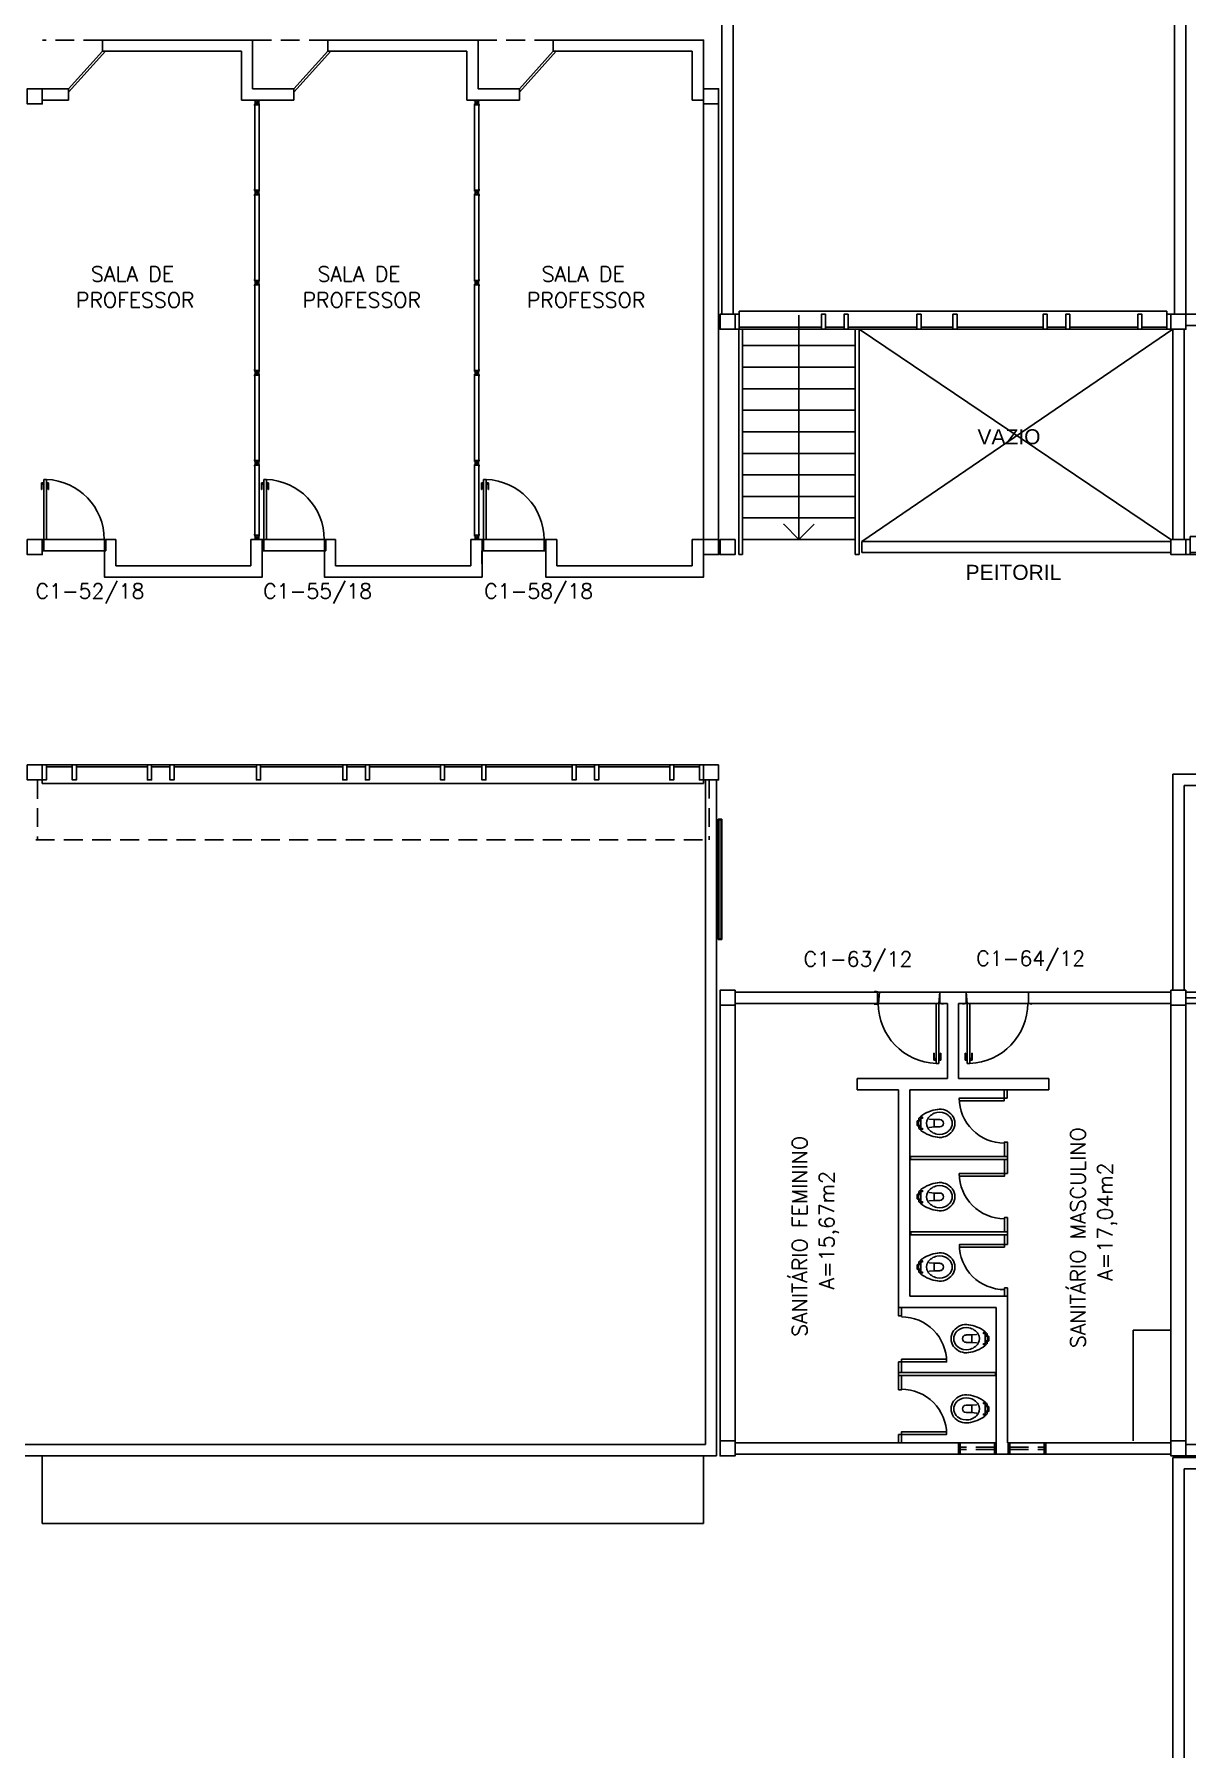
# Model space of a CAD drawing. Header units: millimetres. Extents: x 2280 to 2568, y 1267 to 1403.
# Drawn here: x 2372.79 to 2388.12, y 1299.62 to 1322.44 of the extents above; entities that cross this region are included whole.
import ezdxf

# ---------------------------------------------------------------- set-up
doc = ezdxf.new("R2010")
doc.units = ezdxf.units.MM
doc.linetypes.add('HIDDEN', pattern=[0.375, 0.25, -0.125])
for name, color, linetype in [('1', 1, 'Continuous'), ('ALV', 2, 'Continuous'), ('ALVENARIA', 2, 'Continuous'), ('AREA', 2, 'Continuous'), ('DIV', 2, 'Continuous'), ('ENDEREÇO NOVO', 2, 'Continuous'), ('ESQ', 1, 'Continuous'), ('ESQUADRIAS', 1, 'Continuous'), ('ESTRUT', 2, 'Continuous'), ('JAN2', 1, 'HIDDEN'), ('MACANETA', 2, 'Continuous'), ('MARCO', 2, 'Continuous'), ('PainelFELTRO', 2, 'Continuous'), ('PEÇAS', 1, 'Continuous'), ('PISO', 1, 'Continuous'), ('PL-Áreas-Depto', 2, 'Continuous'), ('PORTA', 2, 'Continuous'), ('PROJ', 1, 'HIDDEN'), ('SOLEIRA', 1, 'Continuous'), ('TEXTO', 2, 'Continuous')]:
    doc.layers.add(name, color=color, linetype=linetype)
doc.styles.get("Standard").update_dxf_attribs({"font": 'arial.ttf'})
doc.styles.add('UNB-100', font='simplex.shx', dxfattribs={"height": 0.2})

# ---------------------------------------------------------------- blocks, each defined once
blk = doc.blocks.new('ESQ9')
at = {"layer": 'ALV'}
blk.add_line((-0.2, 0), (0, 0), dxfattribs=at)
at = {"layer": 'ESQ'}
for p, q in [((0.055, 0), (8.745, 0)), ((0, -0.2), (0, -0.25)), ((0.055, -0.025), (0.4, -0.025)), ((0.455, -0.025), (1.4, -0.025)), ((1.455, -0.025), (1.7, -0.025)), ((1.755, -0.025), (2.85, -0.025)), ((2.905, -0.025), (4, -0.025)), ((4.055, -0.025), (4.3, -0.025)), ((4.355, -0.025), (5.3, -0.025)), ((5.355, -0.025), (5.85, -0.025)), ((5.905, -0.025), (7.05, -0.025)), ((7.105, -0.025), (7.35, -0.025)), ((7.405, -0.025), (8.35, -0.025)), ((8.405, -0.025), (8.745, -0.025)), ((8.8, -0.2), (8.8, -0.25)), ((0, -0.25), (8.8, -0.25))]:
    blk.add_line(p, q, dxfattribs=at)
for points in [[(0, 0), (0.055, 0), (0.055, -0.2), (0, -0.2)], [(0.4, 0), (0.455, 0), (0.455, -0.2), (0.4, -0.2)], [(1.4, 0), (1.455, 0), (1.455, -0.2), (1.4, -0.2)], [(1.7, 0), (1.755, 0), (1.755, -0.2), (1.7, -0.2)], [(2.85, 0), (2.905, 0), (2.905, -0.2), (2.85, -0.2)], [(4, 0), (4.055, 0), (4.055, -0.2), (4, -0.2)], [(4.3, 0), (4.355, 0), (4.355, -0.2), (4.3, -0.2)], [(5.3, 0), (5.355, 0), (5.355, -0.2), (5.3, -0.2)], [(5.85, 0), (5.905, 0), (5.905, -0.2), (5.85, -0.2)], [(7.05, 0), (7.105, 0), (7.105, -0.2), (7.05, -0.2)], [(7.35, 0), (7.405, 0), (7.405, -0.2), (7.35, -0.2)], [(8.35, 0), (8.405, 0), (8.405, -0.2), (8.35, -0.2)], [(8.745, 0), (8.8, 0), (8.8, -0.2), (8.745, -0.2)]]:
    blk.add_lwpolyline(points, close=True, dxfattribs=at)
blk = doc.blocks.new('DOOR-80')
at = {"layer": 'MACANETA', "color": 1}
for p, q in [((-0.08, -0.755), (-0.08, -0.665)), ((-0.08, -0.665), (-0.075, -0.665)), ((-0.075, -0.755), (-0.075, -0.665)), ((0.01, -0.755), (0.01, -0.665)), ((0.015, -0.665), (0.01, -0.665)), ((0.015, -0.755), (0.015, -0.665)), ((-0.08, -0.755), (-0.053, -0.755)), ((-0.075, -0.735), (-0.053, -0.735)), ((-0.053, -0.728), (-0.05, -0.728)), ((-0.053, -0.763), (-0.053, -0.728)), ((-0.053, -0.763), (-0.05, -0.763)), ((-0.012, -0.728), (-0.015, -0.728)), ((-0.012, -0.763), (-0.015, -0.763)), ((-0.012, -0.763), (-0.012, -0.728)), ((0.01, -0.735), (-0.012, -0.735)), ((0.015, -0.755), (-0.012, -0.755))]:
    blk.add_line(p, q, dxfattribs=at)
at = {"layer": 'PORTA'}
for p, q in [((-0.05, -0.8), (-0.05, 0)), ((-0.015, 0), (-0.05, 0)), ((-0.015, -0.8), (-0.015, 0)), ((-0.05, -0.8), (-0.015, -0.8))]:
    blk.add_line(p, q, dxfattribs=at)
at = {"layer": 'PORTA', "color": 1}
blk.add_arc((-0.02, 0), 0.8, 180, 267.8509, dxfattribs=at)
blk = doc.blocks.new('DOOR80')
at = {"layer": 'MACANETA', "color": 1}
for p, q in [((-0.015, -0.665), (-0.01, -0.665)), ((-0.015, -0.755), (-0.015, -0.665)), ((-0.01, -0.755), (-0.01, -0.665)), ((0.08, -0.665), (0.075, -0.665)), ((0.075, -0.755), (0.075, -0.665)), ((0.08, -0.755), (0.08, -0.665)), ((-0.015, -0.755), (0.012, -0.755)), ((-0.01, -0.735), (0.012, -0.735)), ((0.012, -0.763), (0.012, -0.728)), ((0.012, -0.728), (0.015, -0.728)), ((0.012, -0.763), (0.015, -0.763)), ((0.053, -0.728), (0.05, -0.728)), ((0.053, -0.763), (0.05, -0.763)), ((0.053, -0.763), (0.053, -0.728)), ((0.075, -0.735), (0.053, -0.735)), ((0.08, -0.755), (0.053, -0.755))]:
    blk.add_line(p, q, dxfattribs=at)
at = {"layer": 'PORTA'}
for p, q in [((0.015, -0.8), (0.015, 0)), ((0.015, 0), (0.05, 0)), ((0.05, -0.8), (0.05, 0)), ((0.05, -0.8), (0.015, -0.8))]:
    blk.add_line(p, q, dxfattribs=at)
at = {"layer": 'PORTA', "color": 1}
blk.add_arc((0.02, 0), 0.8, 272.1491, 0, dxfattribs=at)
blk = doc.blocks.new('PORTA80')
at = {"layer": 'MARCO'}
for p, q in [((0, 0), (0.02, 0)), ((0, -0.15), (0, 0)), ((0.02, -0.15), (0.02, 0)), ((-0.002, -0.15), (-0.002, -0.15)), ((-0.002, -0.15), (-0.002, -0.15)), ((-0.002, -0.15), (-0.002, -0.15)), ((0.02, -0.15), (0, -0.15)), ((0.005, 0), (0.005, 0)), ((0.005, 0), (0.005, 0)), ((0.827, 0), (0.847, 0)), ((0.827, -0.15), (0.827, 0)), ((0.827, -0.15), (0.847, -0.15)), ((0.828, 0), (0.828, 0)), ((0.828, 0), (0.828, 0)), ((0.828, 0), (0.828, 0)), ((0.828, -0.15), (0.828, -0.15)), ((0.828, -0.15), (0.828, -0.15)), ((0.828, -0.15), (0.828, -0.15)), ((0.847, -0.15), (0.847, 0))]:
    blk.add_line(p, q, dxfattribs=at)
at = {"layer": 'SOLEIRA'}
for p, q in [((0.02, -0.15), (0.828, -0.15)), ((0.048, 0), (0.828, 0))]:
    blk.add_line(p, q, dxfattribs=at)
at = {"layer": 'PORTA', "xscale": -1, "rotation": 179.9999999948552}
blk.add_blockref('DOOR80', (0.005, 0), dxfattribs=at)
blk = doc.blocks.new('MTDIV')
for p, q in [((-0.0285, 0.0185), (-0.0285, 0.0285)), ((-0.0185, 0.0285), (-0.0285, 0.0285)), ((-0.0265, 0.0185), (-0.0285, 0.0185)), ((-0.0265, 0.0235), (-0.0265, 0.0265)), ((-0.0265, 0.0265), (-0.0185, 0.0265)), ((-0.0265, 0.0235), (0.0265, 0.0235)), ((-0.0215, 0.0235), (-0.0265, 0.0235)), ((-0.0265, 0.0185), (-0.0265, 0.0215)), ((-0.0265, 0.0215), (-0.0235, 0.0215)), ((-0.0235, 0.0215), (-0.0235, -0.0215)), ((-0.0215, 0.0235), (-0.0215, 0.0215)), ((-0.0215, 0.0215), (0.0215, 0.0215)), ((-0.0215, 0.0195), (0.0195, 0.0195)), ((-0.0215, 0.0195), (-0.0215, -0.0195)), ((-0.0185, 0.0265), (-0.0185, 0.0285)), ((-0.0049, 0), (0.0049, 0)), ((0, -0.0049), (0, 0.0049)), ((0.0115, 0.0095), (0.0115, 0.0075)), ((0.0195, 0.0095), (0.0115, 0.0095)), ((0.0215, 0.0075), (0.0115, 0.0075)), ((0.0135, 0.0075), (0.0135, 0.0055)), ((0.0215, 0.0055), (0.0135, 0.0055)), ((0.0185, 0.0265), (0.0185, 0.0285)), ((0.0185, 0.0285), (0.0285, 0.0285)), ((0.0185, 0.0265), (0.0265, 0.0265)), ((0.0195, 0.0195), (0.0195, 0.0095)), ((0.0215, 0.0235), (0.0215, 0.0075)), ((0.0215, 0.0235), (0.0265, 0.0235)), ((0.0215, 0.0055), (0.0215, -0.0055)), ((0.0235, 0.0215), (0.0235, -0.0215)), ((0.0265, 0.0215), (0.0235, 0.0215)), ((0.0265, 0.0235), (0.0265, 0.0265)), ((0.0265, 0.0185), (0.0265, 0.0215)), ((0.0265, 0.0185), (0.0285, 0.0185)), ((0.0285, 0.0185), (0.0285, 0.0285)), ((-0.0285, -0.0185), (-0.0285, -0.0285)), ((-0.0285, -0.0185), (-0.0265, -0.0185)), ((-0.0185, -0.0285), (-0.0285, -0.0285)), ((-0.0265, -0.0185), (-0.0265, -0.0215)), ((-0.0265, -0.0215), (-0.0235, -0.0215)), ((0.0265, -0.0235), (-0.0265, -0.0235)), ((-0.0265, -0.0235), (-0.0265, -0.0265)), ((-0.0215, -0.0235), (-0.0265, -0.0235)), ((-0.0185, -0.0265), (-0.0265, -0.0265)), ((-0.0215, -0.0195), (0.0195, -0.0195)), ((-0.0215, -0.0215), (0.0215, -0.0215)), ((-0.0215, -0.0215), (-0.0215, -0.0235)), ((-0.0185, -0.0265), (-0.0185, -0.0285)), ((0.0115, -0.0075), (0.0115, -0.0095)), ((0.0215, -0.0075), (0.0115, -0.0075)), ((0.0195, -0.0095), (0.0115, -0.0095)), ((0.0135, -0.0055), (0.0135, -0.0075)), ((0.0215, -0.0055), (0.0135, -0.0055)), ((0.0185, -0.0265), (0.0185, -0.0285)), ((0.0265, -0.0265), (0.0185, -0.0265)), ((0.0185, -0.0285), (0.0285, -0.0285)), ((0.0195, -0.0095), (0.0195, -0.0195)), ((0.0215, -0.0075), (0.0215, -0.0235)), ((0.0215, -0.0235), (0.0265, -0.0235)), ((0.0265, -0.0215), (0.0235, -0.0215)), ((0.0265, -0.0185), (0.0265, -0.0215)), ((0.0285, -0.0185), (0.0265, -0.0185)), ((0.0265, -0.0235), (0.0265, -0.0265)), ((0.0285, -0.0185), (0.0285, -0.0285))]:
    blk.add_line(p, q)
blk = doc.blocks.new('DIV12')
for p, q in [((-0.005, 0), (0.005, 0)), ((0, -0.005), (0, 0.005)), ((0.024, 0.018), (0.028, 0.018)), ((0.024, 0.018), (0.024, 0.016)), ((0.024, 0.016), (0.028, 0.016)), ((0.028, 0.03), (0.043, 0.03)), ((0.028, 0.018), (0.028, 0.03)), ((0.028, -0.017), (0.028, 0.016)), ((0.03, 0.028), (1.169, 0.028)), ((0.03, -0.029), (0.03, 0.028)), ((0.043, 0.03), (0.043, 0.028)), ((1.157, 0.03), (1.157, 0.028)), ((1.171, 0.03), (1.157, 0.03)), ((1.169, -0.029), (1.169, 0.028)), ((1.171, 0.018), (1.171, 0.03)), ((1.176, 0.018), (1.171, 0.018)), ((1.176, 0.016), (1.171, 0.016)), ((1.171, -0.017), (1.171, 0.016)), ((1.176, 0.018), (1.176, 0.016)), ((1.195, 0), (1.205, 0)), ((1.2, -0.005), (1.2, 0.005)), ((0.024, -0.017), (0.028, -0.017)), ((0.024, -0.017), (0.024, -0.019)), ((0.024, -0.019), (0.028, -0.019)), ((0.028, -0.031), (0.028, -0.019)), ((0.028, -0.031), (0.043, -0.031)), ((0.03, -0.029), (1.169, -0.029)), ((0.043, -0.029), (0.043, -0.031)), ((1.157, -0.029), (1.157, -0.031)), ((1.171, -0.031), (1.157, -0.031)), ((1.176, -0.017), (1.171, -0.017)), ((1.176, -0.019), (1.171, -0.019)), ((1.171, -0.031), (1.171, -0.019)), ((1.176, -0.017), (1.176, -0.019))]:
    blk.add_line(p, q)
blk = doc.blocks.new('ESQ6')
at = {"layer": 'ESQ'}
for p, q in [((-0.24, 5.745), (-0.24, 0.055)), ((-0.2, 5.745), (-0.24, 5.745)), ((-0.2, 5.745), (-0.2, 5.745)), ((-0.025, 5.415), (-0.025, 5.745)), ((0, 5.415), (0, 5.745)), ((-0.025, 4.455), (-0.025, 5.36)), ((0, 4.455), (0, 5.36)), ((-0.025, 4.155), (-0.025, 4.4)), ((0, 4.155), (0, 4.4)), ((-0.025, 2.955), (-0.025, 4.1)), ((0, 2.955), (0, 4.1)), ((-0.025, 2.475), (-0.025, 2.9)), ((0, 2.475), (0, 2.9)), ((-0.025, 1.505), (-0.025, 2.42)), ((0, 1.505), (0, 2.42)), ((-0.025, 1.205), (-0.025, 1.45)), ((0, 1.205), (0, 1.45)), ((-0.025, 0.055), (-0.025, 1.15)), ((0, 0.055), (0, 1.15)), ((-0.2, 0.055), (-0.24, 0.055))]:
    blk.add_line(p, q, dxfattribs=at)
for points in [[(0, 5.745), (-0.2, 5.745), (-0.2, 5.8), (0, 5.8)], [(0, 5.36), (-0.2, 5.36), (-0.2, 5.415), (0, 5.415)], [(0, 4.4), (-0.2, 4.4), (-0.2, 4.455), (0, 4.455)], [(0, 4.1), (-0.2, 4.1), (-0.2, 4.155), (0, 4.155)], [(0, 2.9), (-0.2, 2.9), (-0.2, 2.955), (0, 2.955)], [(0, 2.42), (-0.2, 2.42), (-0.2, 2.475), (0, 2.475)], [(0, 1.45), (-0.2, 1.45), (-0.2, 1.505), (0, 1.505)], [(0, 1.15), (-0.2, 1.15), (-0.2, 1.205), (0, 1.205)], [(0, 0), (-0.2, 0), (-0.2, 0.055), (0, 0.055)]]:
    blk.add_lwpolyline(points, close=True, dxfattribs=at)
blk = doc.blocks.new('VASO')
for p, q in [((0.1, 0), (0.1, 0.028)), ((0.1, 0), (0.1, -0.028)), ((0.146, 0.031), (0.113, 0.031)), ((0.114, 0), (0.114, 0.028)), ((0.114, 0), (0.114, -0.028)), ((0.119, 0.031), (0.119, 0.062)), ((0.146, 0.05), (0.119, 0.05)), ((0.146, 0), (0.146, 0.089)), ((0.146, 0), (0.146, -0.089)), ((0.176, 0.075), (0.152, 0.075)), ((0.164, 0.063), (0.164, 0.087)), ((0.261, 0.056), (0.259, 0.059)), ((0.323, 0.049), (0.261, 0.056)), ((0.401, 0.049), (0.323, 0.049)), ((0.323, 0.049), (0.323, 0)), ((0.323, -0.049), (0.323, 0)), ((0.146, -0.031), (0.113, -0.031)), ((0.119, -0.031), (0.119, -0.062)), ((0.146, -0.05), (0.119, -0.05)), ((0.176, -0.075), (0.152, -0.075)), ((0.164, -0.063), (0.164, -0.087)), ((0.261, -0.056), (0.259, -0.059)), ((0.323, -0.049), (0.261, -0.056)), ((0.401, -0.049), (0.323, -0.049))]:
    blk.add_line(p, q)
for centre in [(0.164, 0.075), (0.164, -0.075)]:
    blk.add_circle(centre, 0.00682)
for centre, radius, start, end in [((0.107, 0.028), 0.00697, 0.8534, 179.1466), ((0.128, 0.062), 0.00909, 126.1604, 180), ((0.404, -0.315), 0.477, 122.7818, 126.1604), ((0.155, 0.089), 0.00909, 126.3456, 180), ((0.436, -0.294), 0.484, 97.6805, 126.3456), ((0.334, 0), 0.112, 147.3201, 212.6799), ((0.397, -0.04), 0.187, 54.2515, 147.3201), ((0.4, -0.02), 0.208, 36.8888, 100.1214), ((0.401, 0), 0.0486, 0, 90), ((0.401, 0), 0.0486, 270, 0), ((0.413, -0.018), 0.159, 41.3299, 54.2515), ((0.433, 0), 0.132, 318.6701, 41.3299), ((0.427, 0), 0.174, 323.1112, 36.8888), ((0.107, -0.028), 0.00697, 180.8534, 359.1466), ((0.128, -0.062), 0.00909, 180, 233.8396), ((0.404, 0.315), 0.477, 233.8396, 237.2182), ((0.155, -0.089), 0.00909, 180, 233.6544), ((0.436, 0.294), 0.484, 233.6544, 262.3195), ((0.397, 0.04), 0.187, 212.6799, 305.7485), ((0.4, 0.02), 0.208, 259.8786, 323.1112), ((0.413, 0.018), 0.159, 305.7485, 318.6701)]:
    blk.add_arc(centre, radius, start, end)
blk = doc.blocks.new('PainelFELTRO')
at = {"layer": 'PainelFELTRO'}
blk.add_hatch(color=256, dxfattribs=at).paths.add_polyline_path([(0.01, 0.06), (0.01, 0.03), (1.59, 0.03), (1.59, 0.06)])
for p, q in [((1.6, 0.07), (0, 0.07)), ((0, 0.07), (0, 0.02)), ((0, 0.02), (1.6, 0.02)), ((1.59, 0.06), (0.01, 0.06)), ((0.01, 0.06), (0.01, 0.03)), ((0.01, 0.03), (1.59, 0.03)), ((1.59, 0.03), (1.59, 0.06)), ((1.6, 0.02), (1.6, 0.07))]:
    blk.add_line(p, q, dxfattribs=at)
at = {"layer": 'PainelFELTRO', "color": 1}
for p, q in [((0, 0), (1.6, 0)), ((0.05, 0.02), (0.05, 0)), ((1.55, 0), (1.55, 0.02))]:
    blk.add_line(p, q, dxfattribs=at)

msp = doc.modelspace()

# ---------------------------------------------------------------- linework, layer by layer
at = {"color": 1}
for p, q in [((2387.912, 1315.718), (2383.762, 1318.518)), ((2387.937, 1318.518), (2383.799, 1315.693))]:
    msp.add_line(p, q, dxfattribs=at)
at = {"layer": '1'}
msp.add_lwpolyline([(2382.962, 1318.704), (2382.962, 1315.718), (2382.76, 1315.921), (2382.962, 1315.718), (2383.165, 1315.921)], dxfattribs=at)
at = {"layer": 'ALV'}
for p, q in [((2381.937, 1318.718), (2381.937, 1327.938)), ((2388.112, 1327.938), (2388.112, 1318.718)), ((2382.087, 1318.718), (2382.087, 1327.788)), ((2387.962, 1327.788), (2387.962, 1318.718)), ((2372.892, 1321.718), (2372.892, 1321.568)), ((2381.692, 1321.518), (2381.892, 1321.518)), ((2387.937, 1318.718), (2394.087, 1318.718)), ((2388.112, 1318.568), (2393.937, 1318.568)), ((2387.937, 1315.718), (2387.937, 1318.518)), ((2388.087, 1315.718), (2388.087, 1318.518)), ((2381.692, 1315.718), (2381.892, 1315.718)), ((2387.912, 1315.693), (2383.799, 1315.693)), ((2383.799, 1315.693), (2383.799, 1315.543)), ((2387.912, 1315.543), (2383.799, 1315.543)), ((2381.717, 1303.668), (2381.717, 1312.518)), ((2381.867, 1303.518), (2381.867, 1312.518)), ((2394.087, 1312.593), (2387.937, 1312.593)), ((2387.937, 1309.718), (2387.937, 1312.593)), ((2393.937, 1312.443), (2388.087, 1312.443)), ((2388.087, 1309.718), (2388.087, 1312.443)), ((2382.112, 1309.693), (2382.112, 1309.518)), ((2387.912, 1309.693), (2387.912, 1309.518)), ((2388.112, 1309.693), (2393.937, 1309.693)), ((2381.912, 1309.518), (2382.112, 1309.518)), ((2387.912, 1309.518), (2388.112, 1309.518)), ((2388.112, 1309.543), (2393.937, 1309.543)), ((2381.912, 1303.718), (2382.112, 1303.718)), ((2382.112, 1303.718), (2382.112, 1303.543)), ((2387.912, 1303.718), (2387.912, 1303.543)), ((2387.912, 1303.718), (2388.112, 1303.718)), ((2354.717, 1303.518), (2381.867, 1303.518)), ((2354.867, 1303.668), (2381.717, 1303.668)), ((2372.892, 1303.518), (2372.892, 1302.618)), ((2381.692, 1303.518), (2381.692, 1302.618)), ((2387.937, 1294.278), (2387.937, 1303.498)), ((2387.937, 1303.498), (2394.112, 1303.498)), ((2388.112, 1303.668), (2393.937, 1303.668)), ((2388.112, 1303.518), (2394.087, 1303.518)), ((2388.087, 1294.278), (2388.087, 1303.348)), ((2388.087, 1303.348), (2393.962, 1303.348)), ((2372.892, 1302.618), (2381.692, 1302.618))]:
    msp.add_line(p, q, dxfattribs=at)
at = {"layer": 'ALVENARIA'}
for p, q in [((2375.692, 1322.368), (2373.692, 1322.368)), ((2373.692, 1322.368), (2373.692, 1322.218)), ((2375.542, 1322.218), (2373.692, 1322.218)), ((2375.542, 1321.568), (2375.542, 1322.218)), ((2375.692, 1321.718), (2375.692, 1322.368)), ((2378.692, 1322.368), (2376.692, 1322.368)), ((2376.692, 1322.368), (2376.692, 1322.218)), ((2378.542, 1322.218), (2376.692, 1322.218)), ((2378.542, 1321.568), (2378.542, 1322.218)), ((2378.692, 1321.718), (2378.692, 1322.368)), ((2381.692, 1322.368), (2379.692, 1322.368)), ((2379.692, 1322.368), (2379.692, 1322.218)), ((2381.542, 1322.218), (2379.692, 1322.218)), ((2381.542, 1321.568), (2381.542, 1322.218)), ((2381.692, 1321.568), (2381.692, 1322.368)), ((2372.892, 1321.718), (2373.242, 1321.718)), ((2372.892, 1321.568), (2373.242, 1321.568)), ((2373.242, 1321.718), (2373.242, 1321.568)), ((2375.542, 1321.568), (2376.242, 1321.568)), ((2375.692, 1321.718), (2376.242, 1321.718)), ((2376.242, 1321.568), (2376.242, 1321.718)), ((2378.542, 1321.568), (2379.242, 1321.568)), ((2378.692, 1321.718), (2379.242, 1321.718)), ((2379.242, 1321.568), (2379.242, 1321.718)), ((2381.542, 1321.568), (2381.692, 1321.568)), ((2381.692, 1315.718), (2381.692, 1321.518)), ((2381.892, 1321.518), (2381.892, 1315.718)), ((2373.72, 1315.218), (2373.72, 1315.718)), ((2373.72, 1315.718), (2373.87, 1315.718)), ((2373.87, 1315.718), (2373.87, 1315.368)), ((2375.82, 1315.718), (2375.67, 1315.718)), ((2375.67, 1315.718), (2375.67, 1315.368)), ((2375.82, 1315.718), (2375.82, 1315.218)), ((2376.646, 1315.218), (2376.646, 1315.718)), ((2376.646, 1315.718), (2376.796, 1315.718)), ((2376.796, 1315.718), (2376.796, 1315.368)), ((2378.746, 1315.718), (2378.596, 1315.718)), ((2378.596, 1315.718), (2378.596, 1315.368)), ((2378.746, 1315.718), (2378.746, 1315.218)), ((2379.592, 1315.718), (2379.742, 1315.718)), ((2379.592, 1315.218), (2379.592, 1315.718)), ((2379.742, 1315.718), (2379.742, 1315.368)), ((2381.692, 1315.718), (2381.542, 1315.718)), ((2381.542, 1315.718), (2381.542, 1315.368)), ((2381.692, 1315.718), (2381.692, 1315.218)), ((2375.67, 1315.368), (2373.87, 1315.368)), ((2378.596, 1315.368), (2376.796, 1315.368)), ((2381.542, 1315.368), (2379.742, 1315.368)), ((2375.82, 1315.218), (2373.72, 1315.218)), ((2378.746, 1315.218), (2376.646, 1315.218)), ((2381.692, 1315.218), (2379.592, 1315.218)), ((2382.112, 1309.693), (2384.007, 1309.693)), ((2384.007, 1309.543), (2384.007, 1309.693)), ((2384.837, 1309.693), (2385.187, 1309.693)), ((2384.837, 1309.543), (2384.837, 1309.693)), ((2385.187, 1309.543), (2385.187, 1309.693)), ((2386.017, 1309.693), (2387.912, 1309.693)), ((2386.017, 1309.543), (2386.017, 1309.693)), ((2381.912, 1309.518), (2381.912, 1303.718)), ((2382.112, 1309.543), (2384.007, 1309.543)), ((2382.112, 1309.518), (2382.112, 1303.718)), ((2384.837, 1309.543), (2384.937, 1309.543)), ((2384.937, 1309.543), (2384.937, 1308.543)), ((2385.087, 1309.543), (2385.087, 1308.543)), ((2385.087, 1309.543), (2385.187, 1309.543)), ((2386.017, 1309.543), (2387.912, 1309.543)), ((2387.912, 1309.518), (2387.912, 1303.718)), ((2388.112, 1309.518), (2388.112, 1303.718)), ((2383.737, 1308.543), (2383.737, 1308.393)), ((2383.737, 1308.543), (2384.937, 1308.543)), ((2385.087, 1308.543), (2386.287, 1308.543)), ((2386.287, 1308.543), (2386.287, 1308.393)), ((2383.737, 1308.393), (2384.287, 1308.393)), ((2384.287, 1308.393), (2384.287, 1305.493)), ((2384.437, 1308.393), (2384.437, 1305.643)), ((2384.437, 1308.393), (2386.287, 1308.393)), ((2384.437, 1305.643), (2385.737, 1305.643)), ((2385.737, 1305.643), (2385.737, 1303.693)), ((2384.287, 1305.493), (2385.587, 1305.493)), ((2385.587, 1305.493), (2385.587, 1303.693)), ((2387.412, 1305.193), (2387.412, 1303.718)), ((2387.412, 1305.193), (2387.912, 1305.193)), ((2382.112, 1303.693), (2385.587, 1303.693)), ((2382.112, 1303.543), (2387.912, 1303.543)), ((2385.086, 1303.693), (2385.086, 1303.543)), ((2385.586, 1303.543), (2385.586, 1303.693)), ((2385.737, 1303.693), (2387.912, 1303.693)), ((2385.747, 1303.693), (2385.747, 1303.543)), ((2386.247, 1303.543), (2386.247, 1303.693))]:
    msp.add_line(p, q, dxfattribs=at)
at = {"layer": 'DIV'}
for p, q in [((2375.744, 1316.737), (2375.754, 1316.737)), ((2375.749, 1316.743), (2375.749, 1316.732)), ((2378.67, 1316.737), (2378.68, 1316.737)), ((2378.675, 1316.743), (2378.675, 1316.732)), ((2375.718, 1316.709), (2375.718, 1316.695)), ((2375.718, 1316.709), (2375.73, 1316.709)), ((2375.72, 1316.695), (2375.718, 1316.695)), ((2375.72, 1316.707), (2375.72, 1315.776)), ((2375.72, 1316.707), (2375.777, 1316.707)), ((2375.73, 1316.714), (2375.73, 1316.709)), ((2375.732, 1316.714), (2375.73, 1316.714)), ((2375.732, 1316.714), (2375.732, 1316.709)), ((2375.732, 1316.709), (2375.765, 1316.709)), ((2375.765, 1316.714), (2375.765, 1316.709)), ((2375.767, 1316.714), (2375.765, 1316.714)), ((2375.767, 1316.714), (2375.767, 1316.709)), ((2375.767, 1316.709), (2375.779, 1316.709)), ((2375.777, 1316.707), (2375.777, 1315.776)), ((2375.779, 1316.695), (2375.777, 1316.695)), ((2375.779, 1316.709), (2375.779, 1316.695)), ((2378.644, 1316.709), (2378.656, 1316.709)), ((2378.644, 1316.709), (2378.644, 1316.695)), ((2378.646, 1316.695), (2378.644, 1316.695)), ((2378.646, 1316.707), (2378.646, 1315.776)), ((2378.646, 1316.707), (2378.703, 1316.707)), ((2378.658, 1316.714), (2378.656, 1316.714)), ((2378.656, 1316.714), (2378.656, 1316.709)), ((2378.658, 1316.714), (2378.658, 1316.709)), ((2378.658, 1316.709), (2378.691, 1316.709)), ((2378.693, 1316.714), (2378.691, 1316.714)), ((2378.691, 1316.714), (2378.691, 1316.709)), ((2378.693, 1316.714), (2378.693, 1316.709)), ((2378.693, 1316.709), (2378.705, 1316.709)), ((2378.703, 1316.707), (2378.703, 1315.776)), ((2378.705, 1316.695), (2378.703, 1316.695)), ((2378.705, 1316.709), (2378.705, 1316.695)), ((2375.72, 1315.789), (2375.718, 1315.789)), ((2375.718, 1315.774), (2375.718, 1315.789)), ((2375.718, 1315.774), (2375.73, 1315.774)), ((2375.72, 1315.776), (2375.777, 1315.776)), ((2375.73, 1315.769), (2375.73, 1315.774)), ((2375.732, 1315.769), (2375.73, 1315.769)), ((2375.732, 1315.774), (2375.765, 1315.774)), ((2375.732, 1315.769), (2375.732, 1315.774)), ((2375.744, 1315.746), (2375.754, 1315.746)), ((2375.749, 1315.751), (2375.749, 1315.741)), ((2375.765, 1315.769), (2375.765, 1315.774)), ((2375.767, 1315.769), (2375.765, 1315.769)), ((2375.767, 1315.774), (2375.779, 1315.774)), ((2375.767, 1315.769), (2375.767, 1315.774)), ((2375.779, 1315.789), (2375.777, 1315.789)), ((2375.779, 1315.774), (2375.779, 1315.789)), ((2378.644, 1315.774), (2378.644, 1315.789)), ((2378.646, 1315.789), (2378.644, 1315.789)), ((2378.644, 1315.774), (2378.656, 1315.774)), ((2378.646, 1315.776), (2378.703, 1315.776)), ((2378.656, 1315.769), (2378.656, 1315.774)), ((2378.658, 1315.769), (2378.656, 1315.769)), ((2378.658, 1315.769), (2378.658, 1315.774)), ((2378.658, 1315.774), (2378.691, 1315.774)), ((2378.67, 1315.746), (2378.68, 1315.746)), ((2378.675, 1315.751), (2378.675, 1315.741)), ((2378.691, 1315.769), (2378.691, 1315.774)), ((2378.693, 1315.769), (2378.691, 1315.769)), ((2378.693, 1315.769), (2378.693, 1315.774)), ((2378.693, 1315.774), (2378.705, 1315.774)), ((2378.705, 1315.789), (2378.703, 1315.789)), ((2378.705, 1315.774), (2378.705, 1315.789))]:
    msp.add_line(p, q, dxfattribs=at)
for points in [[(2385.695, 1307.682, -0.414214), (2385.095, 1308.282), (2385.695, 1308.282), (2385.695, 1308.247), (2385.095, 1308.247)], [(2385.696, 1306.676, -0.414214), (2385.096, 1307.276), (2385.696, 1307.276), (2385.696, 1307.241), (2385.096, 1307.241)], [(2385.697, 1305.732, -0.414214), (2385.097, 1306.332), (2385.697, 1306.332), (2385.697, 1306.297), (2385.097, 1306.297)], [(2384.327, 1305.369, -0.414214), (2384.927, 1304.769), (2384.327, 1304.769), (2384.327, 1304.804), (2384.927, 1304.804)], [(2384.327, 1304.405, -0.414214), (2384.927, 1303.805), (2384.327, 1303.805), (2384.327, 1303.84), (2384.927, 1303.84)]]:
    msp.add_lwpolyline(points, format="xyb", dxfattribs=at)
for points in [[(2385.735, 1308.282), (2385.695, 1308.282), (2385.695, 1308.393), (2385.735, 1308.393)], [(2385.736, 1307.506), (2385.696, 1307.506), (2385.696, 1307.696), (2385.736, 1307.696)], [(2385.736, 1307.506), (2385.736, 1307.466), (2384.447, 1307.466), (2384.447, 1307.506)], [(2385.736, 1307.276), (2385.696, 1307.276), (2385.696, 1307.466), (2385.736, 1307.466)], [(2385.737, 1306.5), (2385.697, 1306.5), (2385.697, 1306.69), (2385.737, 1306.69)], [(2385.737, 1306.5), (2385.737, 1306.46), (2384.451, 1306.46), (2384.451, 1306.5)], [(2385.737, 1306.332), (2385.697, 1306.332), (2385.697, 1306.46), (2385.737, 1306.46)], [(2385.697, 1305.755), (2385.737, 1305.755), (2385.737, 1305.643), (2385.697, 1305.643)], [(2384.287, 1305.493), (2384.327, 1305.493), (2384.327, 1305.382), (2384.287, 1305.382)], [(2384.287, 1304.769), (2384.327, 1304.769), (2384.327, 1304.629), (2384.287, 1304.629)], [(2385.578, 1304.629), (2385.578, 1304.589), (2384.287, 1304.589), (2384.287, 1304.629)], [(2384.287, 1304.589), (2384.327, 1304.589), (2384.327, 1304.399), (2384.287, 1304.399)], [(2384.287, 1303.805), (2384.327, 1303.805), (2384.327, 1303.693), (2384.287, 1303.693)]]:
    msp.add_lwpolyline(points, close=True, dxfattribs=at)
at = {"layer": 'ESQ'}
for p, q in [((2373.692, 1322.218), (2373.242, 1321.718)), ((2373.733, 1322.218), (2373.242, 1321.674)), ((2376.692, 1322.218), (2376.242, 1321.718)), ((2376.733, 1322.218), (2376.242, 1321.674)), ((2379.733, 1322.218), (2379.242, 1321.674)), ((2379.692, 1322.218), (2379.242, 1321.718)), ((2393.937, 1309.618), (2388.112, 1309.618)), ((2381.692, 1303.518), (2381.692, 1303.468))]:
    msp.add_line(p, q, dxfattribs=at)
at = {"layer": 'ESQUADRIAS'}
for p, q in [((2387.857, 1318.758), (2382.167, 1318.758)), ((2382.167, 1318.718), (2382.167, 1318.758)), ((2387.857, 1318.718), (2387.857, 1318.758)), ((2387.857, 1318.718), (2387.857, 1318.718)), ((2382.167, 1318.543), (2383.262, 1318.543)), ((2382.167, 1318.518), (2383.262, 1318.518)), ((2383.317, 1318.543), (2383.562, 1318.543)), ((2383.317, 1318.518), (2383.562, 1318.518)), ((2383.617, 1318.543), (2384.532, 1318.543)), ((2383.617, 1318.518), (2384.532, 1318.518)), ((2384.587, 1318.543), (2385.012, 1318.543)), ((2384.587, 1318.518), (2385.012, 1318.518)), ((2385.067, 1318.543), (2386.212, 1318.543)), ((2385.067, 1318.518), (2386.212, 1318.518)), ((2386.267, 1318.543), (2386.512, 1318.543)), ((2386.267, 1318.518), (2386.512, 1318.518)), ((2386.567, 1318.543), (2387.472, 1318.543)), ((2386.567, 1318.518), (2387.472, 1318.518)), ((2387.527, 1318.543), (2387.857, 1318.543)), ((2387.527, 1318.518), (2387.857, 1318.518))]:
    msp.add_line(p, q, dxfattribs=at)
for points in [[(2382.112, 1318.518), (2382.112, 1318.718), (2382.167, 1318.718), (2382.167, 1318.518)], [(2383.262, 1318.518), (2383.262, 1318.718), (2383.317, 1318.718), (2383.317, 1318.518)], [(2383.562, 1318.518), (2383.562, 1318.718), (2383.617, 1318.718), (2383.617, 1318.518)], [(2384.532, 1318.518), (2384.532, 1318.718), (2384.587, 1318.718), (2384.587, 1318.518)], [(2385.012, 1318.518), (2385.012, 1318.718), (2385.067, 1318.718), (2385.067, 1318.518)], [(2386.212, 1318.518), (2386.212, 1318.718), (2386.267, 1318.718), (2386.267, 1318.518)], [(2386.512, 1318.518), (2386.512, 1318.718), (2386.567, 1318.718), (2386.567, 1318.518)], [(2387.472, 1318.518), (2387.472, 1318.718), (2387.527, 1318.718), (2387.527, 1318.518)], [(2387.857, 1318.518), (2387.857, 1318.718), (2387.912, 1318.718), (2387.912, 1318.518)]]:
    msp.add_lwpolyline(points, close=True, dxfattribs=at)
at = {"layer": 'ESTRUT'}
for points in [[(2372.892, 1321.718), (2372.692, 1321.718), (2372.692, 1321.518), (2372.892, 1321.518)], [(2381.892, 1321.718), (2381.692, 1321.718), (2381.692, 1321.518), (2381.892, 1321.518)], [(2382.112, 1318.718), (2381.912, 1318.718), (2381.912, 1318.518), (2382.112, 1318.518)], [(2388.112, 1318.718), (2387.912, 1318.718), (2387.912, 1318.518), (2388.112, 1318.518)], [(2372.892, 1315.718), (2372.692, 1315.718), (2372.692, 1315.518), (2372.892, 1315.518)], [(2381.892, 1315.718), (2381.692, 1315.718), (2381.692, 1315.518), (2381.892, 1315.518)], [(2382.112, 1315.718), (2381.912, 1315.718), (2381.912, 1315.518), (2382.112, 1315.518)], [(2388.112, 1315.718), (2387.912, 1315.718), (2387.912, 1315.518), (2388.112, 1315.518)], [(2372.892, 1312.718), (2372.692, 1312.718), (2372.692, 1312.518), (2372.892, 1312.518)], [(2381.892, 1312.718), (2381.692, 1312.718), (2381.692, 1312.518), (2381.892, 1312.518)], [(2382.112, 1309.718), (2381.912, 1309.718), (2381.912, 1309.518), (2382.112, 1309.518)], [(2388.112, 1309.718), (2387.912, 1309.718), (2387.912, 1309.518), (2388.112, 1309.518)], [(2382.112, 1303.718), (2381.912, 1303.718), (2381.912, 1303.518), (2382.112, 1303.518)], [(2388.112, 1303.718), (2387.912, 1303.718), (2387.912, 1303.518), (2388.112, 1303.518)]]:
    msp.add_lwpolyline(points, close=True, dxfattribs=at)
at = {"layer": 'JAN2'}
for p, q in [((2385.106, 1303.543), (2385.106, 1303.693)), ((2385.566, 1303.633), (2385.106, 1303.633)), ((2385.566, 1303.603), (2385.106, 1303.603)), ((2385.566, 1303.543), (2385.566, 1303.693)), ((2385.767, 1303.693), (2385.767, 1303.543)), ((2385.767, 1303.633), (2386.227, 1303.633)), ((2385.767, 1303.603), (2386.227, 1303.603)), ((2386.227, 1303.693), (2386.227, 1303.543))]:
    msp.add_line(p, q, dxfattribs=at)
at = {"layer": 'MARCO'}
for p, q in [((2383.972, 1309.703), (2383.972, 1309.693)), ((2384.032, 1309.693), (2383.972, 1309.703)), ((2384.022, 1309.693), (2384.032, 1309.693)), ((2384.032, 1309.693), (2384.022, 1309.693)), ((2384.022, 1309.543), (2384.032, 1309.693)), ((2384.032, 1309.693), (2384.032, 1309.693)), ((2384.822, 1309.543), (2384.837, 1309.693)), ((2384.837, 1309.693), (2384.837, 1309.693)), ((2384.837, 1309.693), (2384.837, 1309.693)), ((2384.837, 1309.693), (2384.837, 1309.693)), ((2384.837, 1309.693), (2384.837, 1309.693)), ((2384.837, 1309.693), (2384.837, 1309.693)), ((2385.187, 1309.693), (2385.187, 1309.693)), ((2385.187, 1309.693), (2385.187, 1309.693)), ((2385.187, 1309.693), (2385.187, 1309.693)), ((2385.187, 1309.693), (2385.187, 1309.693)), ((2385.187, 1309.693), (2385.187, 1309.693)), ((2385.202, 1309.543), (2385.187, 1309.693)), ((2386.017, 1309.693), (2386.017, 1309.693)), ((2386.017, 1309.693), (2386.017, 1309.693)), ((2386.017, 1309.693), (2386.017, 1309.693)), ((2386.017, 1309.693), (2386.017, 1309.693)), ((2386.017, 1309.693), (2386.017, 1309.693)), ((2386.017, 1309.543), (2386.017, 1309.693)), ((2383.962, 1309.543), (2383.962, 1309.533)), ((2383.962, 1309.533), (2384.012, 1309.533)), ((2384.012, 1309.543), (2384.022, 1309.543)), ((2384.012, 1309.533), (2384.012, 1309.543)), ((2384.022, 1309.578), (2384.022, 1309.543)), ((2384.022, 1309.543), (2384.022, 1309.578)), ((2384.022, 1309.543), (2384.022, 1309.543)), ((2384.822, 1309.543), (2384.822, 1309.543)), ((2384.822, 1309.543), (2384.822, 1309.543)), ((2384.837, 1309.543), (2384.822, 1309.543)), ((2384.837, 1309.543), (2384.837, 1309.543)), ((2384.837, 1309.543), (2384.837, 1309.543)), ((2384.882, 1309.533), (2384.837, 1309.543)), ((2384.882, 1309.543), (2384.882, 1309.533)), ((2385.142, 1309.533), (2385.187, 1309.543)), ((2385.142, 1309.543), (2385.142, 1309.533)), ((2385.187, 1309.543), (2385.187, 1309.543)), ((2385.187, 1309.543), (2385.202, 1309.543)), ((2385.187, 1309.543), (2385.187, 1309.543)), ((2385.202, 1309.543), (2385.202, 1309.543)), ((2385.202, 1309.543), (2385.202, 1309.543)), ((2386.017, 1309.543), (2386.017, 1309.543)), ((2386.017, 1309.543), (2386.017, 1309.543)), ((2386.017, 1309.543), (2386.017, 1309.543)), ((2386.017, 1309.543), (2386.017, 1309.543)), ((2386.017, 1309.543), (2386.017, 1309.543)), ((2386.062, 1309.533), (2386.017, 1309.543)), ((2386.062, 1309.543), (2386.062, 1309.533))]:
    msp.add_line(p, q, dxfattribs=at)
at = {"layer": 'PISO'}
for p, q in [((2382.162, 1315.518), (2382.162, 1318.518)), ((2382.212, 1315.518), (2382.212, 1318.518)), ((2383.712, 1315.518), (2383.712, 1318.518)), ((2383.762, 1315.518), (2383.762, 1318.518)), ((2382.212, 1318.299), (2383.712, 1318.299)), ((2382.212, 1318.012), (2383.712, 1318.012)), ((2382.212, 1317.725), (2383.712, 1317.725)), ((2382.212, 1317.439), (2383.712, 1317.439)), ((2382.212, 1317.152), (2383.712, 1317.152)), ((2382.212, 1316.865), (2383.712, 1316.865)), ((2382.212, 1316.579), (2383.712, 1316.579)), ((2382.212, 1316.292), (2383.712, 1316.292)), ((2382.212, 1316.005), (2383.712, 1316.005)), ((2382.212, 1315.718), (2383.712, 1315.718)), ((2382.162, 1315.518), (2382.212, 1315.518)), ((2383.712, 1315.518), (2383.762, 1315.518))]:
    msp.add_line(p, q, dxfattribs=at)
at = {"layer": 'PL-Áreas-Depto'}
msp.add_lwpolyline([(2372.692, 1315.518), (2372.892, 1315.518), (2372.892, 1315.568), (2373.72, 1315.568), (2373.72, 1315.218), (2375.82, 1315.218), (2375.817, 1315.568), (2376.646, 1315.568), (2376.646, 1315.218), (2378.746, 1315.218), (2378.743, 1315.568), (2379.592, 1315.568), (2379.592, 1315.218), (2381.692, 1315.218), (2381.692, 1315.518), (2381.892, 1315.518), (2381.892, 1321.718), (2381.892, 1321.718), (2381.692, 1321.718), (2381.692, 1322.368), (2379.692, 1322.368), (2379.692, 1322.218), (2379.242, 1321.718), (2378.692, 1321.718), (2378.692, 1322.368), (2376.692, 1322.368), (2376.692, 1322.218), (2376.242, 1321.718), (2375.692, 1321.718), (2375.692, 1322.368), (2373.692, 1322.368), (2373.692, 1322.218), (2373.242, 1321.718), (2372.692, 1321.718)], dxfattribs=at)
at = {"layer": 'PROJ'}
for p, q in [((2373.692, 1322.368), (2372.894, 1322.368)), ((2376.692, 1322.368), (2375.692, 1322.368)), ((2379.692, 1322.368), (2378.692, 1322.368)), ((2372.83, 1312.516), (2372.83, 1311.718)), ((2381.767, 1312.518), (2381.767, 1311.718)), ((2372.805, 1311.718), (2381.767, 1311.718))]:
    msp.add_line(p, q, dxfattribs=at)
at = {"layer": 'SOLEIRA'}
for p, q in [((2384.837, 1309.693), (2384.032, 1309.693)), ((2385.187, 1309.693), (2386.017, 1309.693)), ((2384.787, 1309.543), (2384.022, 1309.543)), ((2385.237, 1309.543), (2386.017, 1309.543))]:
    msp.add_line(p, q, dxfattribs=at)

# ---------------------------------------------------------------- block references
at = {"layer": 'ALV'}
for name, p in [('PORTA80', (2372.892, 1315.718)), ('PORTA80', (2375.82, 1315.718)), ('PORTA80', (2378.746, 1315.718)), ('ESQ9', (2372.892, 1312.718))]:
    msp.add_blockref(name, p, dxfattribs=at)
at = {"layer": 'ALV', "rotation": 270}
msp.add_blockref('ESQ6', (2388.112, 1315.518), dxfattribs=at)
at = {"layer": 'DIV', "rotation": 270}
for p in [(2375.749, 1321.537), (2378.675, 1321.537), (2375.749, 1320.337), (2378.675, 1320.337), (2375.749, 1319.137), (2378.675, 1319.137), (2375.749, 1317.937), (2378.675, 1317.937)]:
    msp.add_blockref('DIV12', p, dxfattribs=at)
at = {"layer": 'DIV'}
for p in [(2375.749, 1321.537), (2378.675, 1321.537), (2375.749, 1320.337), (2378.675, 1320.337), (2375.749, 1319.137), (2378.675, 1319.137), (2375.749, 1317.937), (2378.675, 1317.937), (2375.749, 1316.737), (2378.675, 1316.737), (2375.749, 1315.746), (2378.675, 1315.746)]:
    msp.add_blockref('MTDIV', p, dxfattribs=at)
at = {"layer": 'PainelFELTRO', "color": 6, "rotation": 270}
msp.add_blockref('PainelFELTRO', (2381.867, 1311.994), dxfattribs=at)
at = {"layer": 'PEÇAS'}
for p in [(2384.437, 1307.946), (2384.437, 1306.969), (2384.437, 1306.033)]:
    msp.add_blockref('VASO', p, dxfattribs=at)
at = {"layer": 'PEÇAS', "xscale": -1}
for p in [(2385.587, 1305.079), (2385.587, 1304.144)]:
    msp.add_blockref('VASO', p, dxfattribs=at)
at = {"layer": 'PORTA'}
for name, p in [('DOOR-80', (2384.837, 1309.543)), ('DOOR80', (2385.187, 1309.543))]:
    msp.add_blockref(name, p, dxfattribs=at)

# ---------------------------------------------------------------- texts
at = {"layer": 'ALV'}
for s, p in [('VAZIO', (2385.338, 1316.986)), ('PEITORIL', (2385.18, 1315.181))]:
    msp.add_text(s, height=0.2, dxfattribs=at).set_placement(p)
at = {"layer": 'AREA', "style": 'UNB-100'}
for s, p in [('A=17,04m2', (2387.136, 1305.847)), ('A=15,67m2', (2383.432, 1305.733))]:
    msp.add_text(s, height=0.2, rotation=90, dxfattribs=at).set_placement(p)
at = {"layer": 'ENDEREÇO NOVO', "style": 'UNB-100'}
for s, p in [('C1-52/18', (2372.802, 1314.931)), ('C1-55/18', (2375.833, 1314.931)), ('C1-58/18', (2378.774, 1314.931)), ('C1-63/12', (2383.023, 1310.033)), ('C1-64/12', (2385.322, 1310.042))]:
    msp.add_text(s, height=0.2, dxfattribs=at).set_placement(p)
at = {"layer": 'TEXTO', "style": 'UNB-100'}
for s, p in [('SALA DE', (2373.541, 1319.153)), ('SALA DE', (2376.555, 1319.153)), ('SALA DE', (2379.539, 1319.153)), ('PROFESSOR', (2373.341, 1318.806)), ('PROFESSOR', (2376.356, 1318.806)), ('PROFESSOR', (2379.34, 1318.806))]:
    msp.add_text(s, height=0.2, dxfattribs=at).set_placement(p)
for s, p in [('SANITÁRIO MASCULINO', (2386.774, 1304.953)), ('SANITÁRIO FEMININO', (2383.07, 1305.103))]:
    msp.add_text(s, height=0.2, rotation=90, dxfattribs=at).set_placement(p)

doc.saveas('drawing.dxf')
